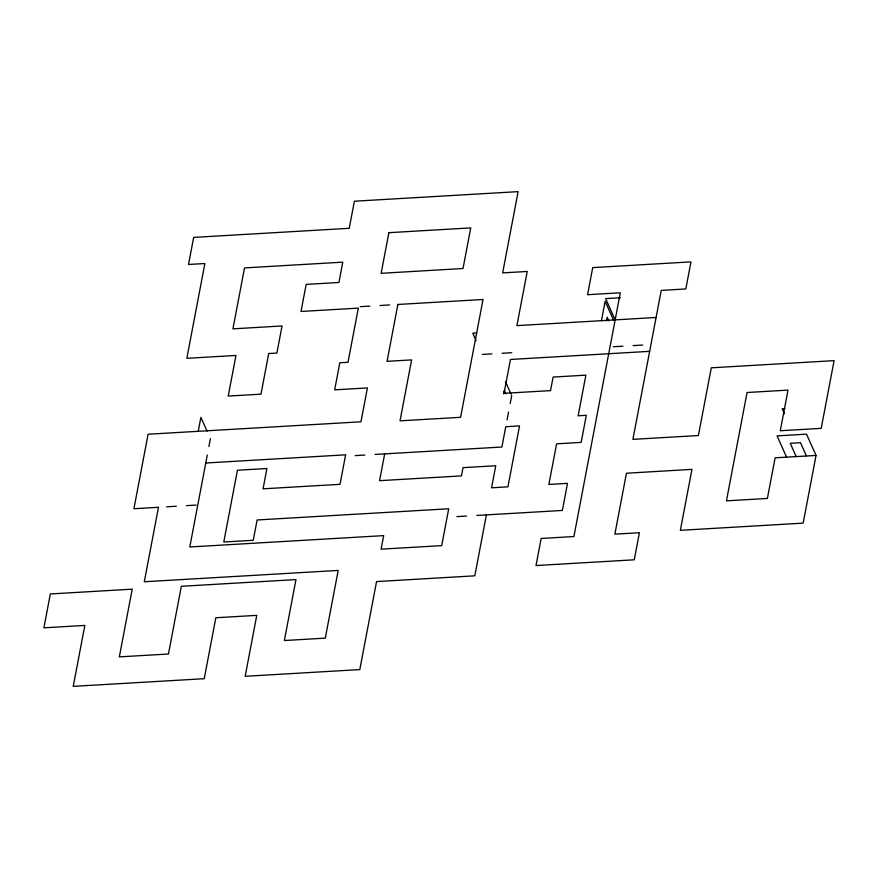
<?xml version="1.0" encoding="UTF-8"?>
<svg xmlns="http://www.w3.org/2000/svg" width="878" height="878" viewBox="0 0 878 878"><rect width="100%" height="100%" fill="white"/><g stroke="black" fill="none" stroke-linecap="round" stroke-linejoin="round"><path stroke-width="1.32" d="M198.208 431.471L200.897 417.357L207.054 431.12M207.285 455.056L189.791 546.972L383.686 535.624L381.107 549.167L441.689 545.622L448.713 508.768L257.122 519.974L253.259 540.288L223.78 542.011L237.444 470.235L266.923 468.512L263.049 488.826L340.016 484.327L345.625 454.826L205.77 463.002M208.898 446.584L210.413 438.627M384.674 453.882L379.57 480.672L461.444 475.887L463.013 467.656L495.763 465.746L491.559 487.806L507.934 486.84L519.535 425.907L505.761 426.708L501.898 447.023L375.049 454.442M503.544 393.849L504.005 391.434M486.401 514.881L474.8 575.825L376.552 581.576L359.793 669.596L245.171 676.301L256.771 615.357L215.834 617.761L204.234 678.694L73.236 686.355L84.837 625.421L43.9 627.814L50.342 593.956L132.216 589.171L119.331 656.876L168.455 654.011L181.34 586.295L295.974 579.59L284.362 640.534L325.299 638.13L338.195 570.426L144.299 581.763L158.479 507.286L133.917 508.724L148.097 434.237L360.968 421.791L367.421 387.933L334.661 389.854L339.819 362.768L348.006 362.285L358.323 308.123L301.011 311.471L306.17 284.384L338.919 282.475L342.782 262.16L244.534 267.911L232.933 328.844L282.058 325.968L276.899 353.055L268.712 353.538L260.975 394.156L228.225 396.077L235.962 355.447L186.838 358.323L204.881 263.532L188.507 264.487L193.665 237.4L349.224 228.302L354.383 201.216L518.13 191.645L502.666 272.893L527.228 271.456L516.912 325.628L656.096 317.485M507.056 419.936L508.571 411.98M510.184 403.518L511.698 395.561M601.474 320.558L605.129 301.319L613.524 320.086M606.5 320.876L607.192 317.243L608.805 320.876M816.057 455.43L803.161 523.134L680.351 530.323L691.952 469.379L626.453 473.22L614.852 534.153L639.414 532.716L634.256 559.802L536.008 565.553L541.166 538.466L573.916 536.546L620.318 292.791L587.569 294.712L592.727 267.625L690.975 261.874L685.817 288.961L661.255 290.399L632.895 439.362L698.394 435.532L711.29 367.816L834.1 360.639L821.204 428.343L780.268 430.736L788.005 390.117L747.068 392.51L726.446 500.844L767.383 498.452L775.12 457.822L816.057 455.43L806.542 434.16L777.063 435.883L786.578 457.153M360.221 306.674L369.836 306.104M380.075 305.511L389.689 304.94M620.384 297.741L605.644 298.608L615.16 319.877M476.787 332.927L472.77 333.157L476.128 340.664M482.285 354.438L491.899 353.867M502.139 353.274L511.753 352.704M613.283 346.766L622.908 346.206M633.137 345.614L642.762 345.043M649.654 351.343L510.469 359.475L504.027 393.333L550.55 390.611L553.118 377.068L585.878 375.158L578.141 415.777L586.328 415.305L581.17 442.391L556.608 443.818L548.871 484.447L567.517 483.361L562.359 510.447L476.787 515.452M784.899 408.643L782.221 408.797L784.46 413.801M355.195 455.605L364.82 455.045M166.666 506.804L176.291 506.244M186.52 505.651L196.145 505.08M456.933 516.615L466.547 516.044M806.432 455.989L800.484 442.699L790.255 443.291L796.203 456.593M505.541 381.798L511.139 394.31M504.235 390.227L505.86 393.849M388.877 232.681L381.14 273.31L463.013 268.514L470.751 227.896L388.877 232.681M397.877 304.468L387.055 361.341L411.617 359.903L400.017 420.847L460.599 417.302L483.032 299.486L397.877 304.468"/></g></svg>
